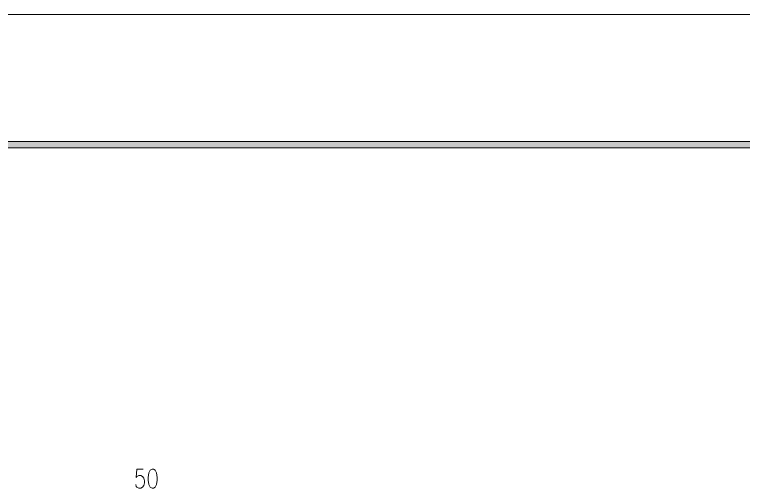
# Model space of a CAD drawing. Header units: millimetres. Extents: x 0 to 414, y 0 to 292.
# Drawn here: x 126 to 181.2, y 256.5 to 292.5 of the extents above; entities that cross this region are included whole.
import ezdxf

# ---------------------------------------------------------------- set-up
doc = ezdxf.new("R2010")
doc.units = ezdxf.units.MM

msp = doc.modelspace()

# ---------------------------------------------------------------- hatches: boundary and pattern name
h = msp.add_hatch(color=0)
h.dxf.hatch_style = 2
h.paths.add_polyline_path([(404.473833, 282.857222), (403.997583, 282.380972), (21.448889, 282.380972), (20.976167, 282.857222)])

# ---------------------------------------------------------------- linework, layer by layer
at = {"color": 0, "lineweight": 0}
for points in [[(0, 0), (0, 292.466889), (414.0835, 292.466889), (414.0835, 0)], [(404.473833, 282.857222), (403.997583, 282.380972), (21.448889, 282.380972), (20.976167, 282.857222)], [(136.405056, 258.046361), (136.260417, 257.979333), (136.165167, 257.771194), (136.115778, 257.429), (136.115778, 257.224389), (136.165167, 256.882194), (136.260417, 256.677583), (136.405056, 256.610556), (136.500306, 256.610556), (136.641417, 256.677583), (136.740194, 256.882194), (136.786056, 257.224389), (136.786056, 257.429), (136.740194, 257.771194), (136.641417, 257.979333), (136.500306, 258.046361)]]:
    msp.add_lwpolyline(points, close=True, dxfattribs=at)
msp.add_lwpolyline([(135.734778, 258.046361), (135.255, 258.046361), (135.205611, 257.429), (135.255, 257.499556), (135.399639, 257.566583), (135.54075, 257.566583), (135.685389, 257.499556), (135.780639, 257.361972), (135.830028, 257.157361), (135.830028, 257.019778), (135.780639, 256.815167), (135.685389, 256.677583), (135.54075, 256.610556), (135.399639, 256.610556), (135.255, 256.677583), (135.205611, 256.748139), (135.15975, 256.882194)], dxfattribs=at)

doc.saveas('drawing.dxf')
